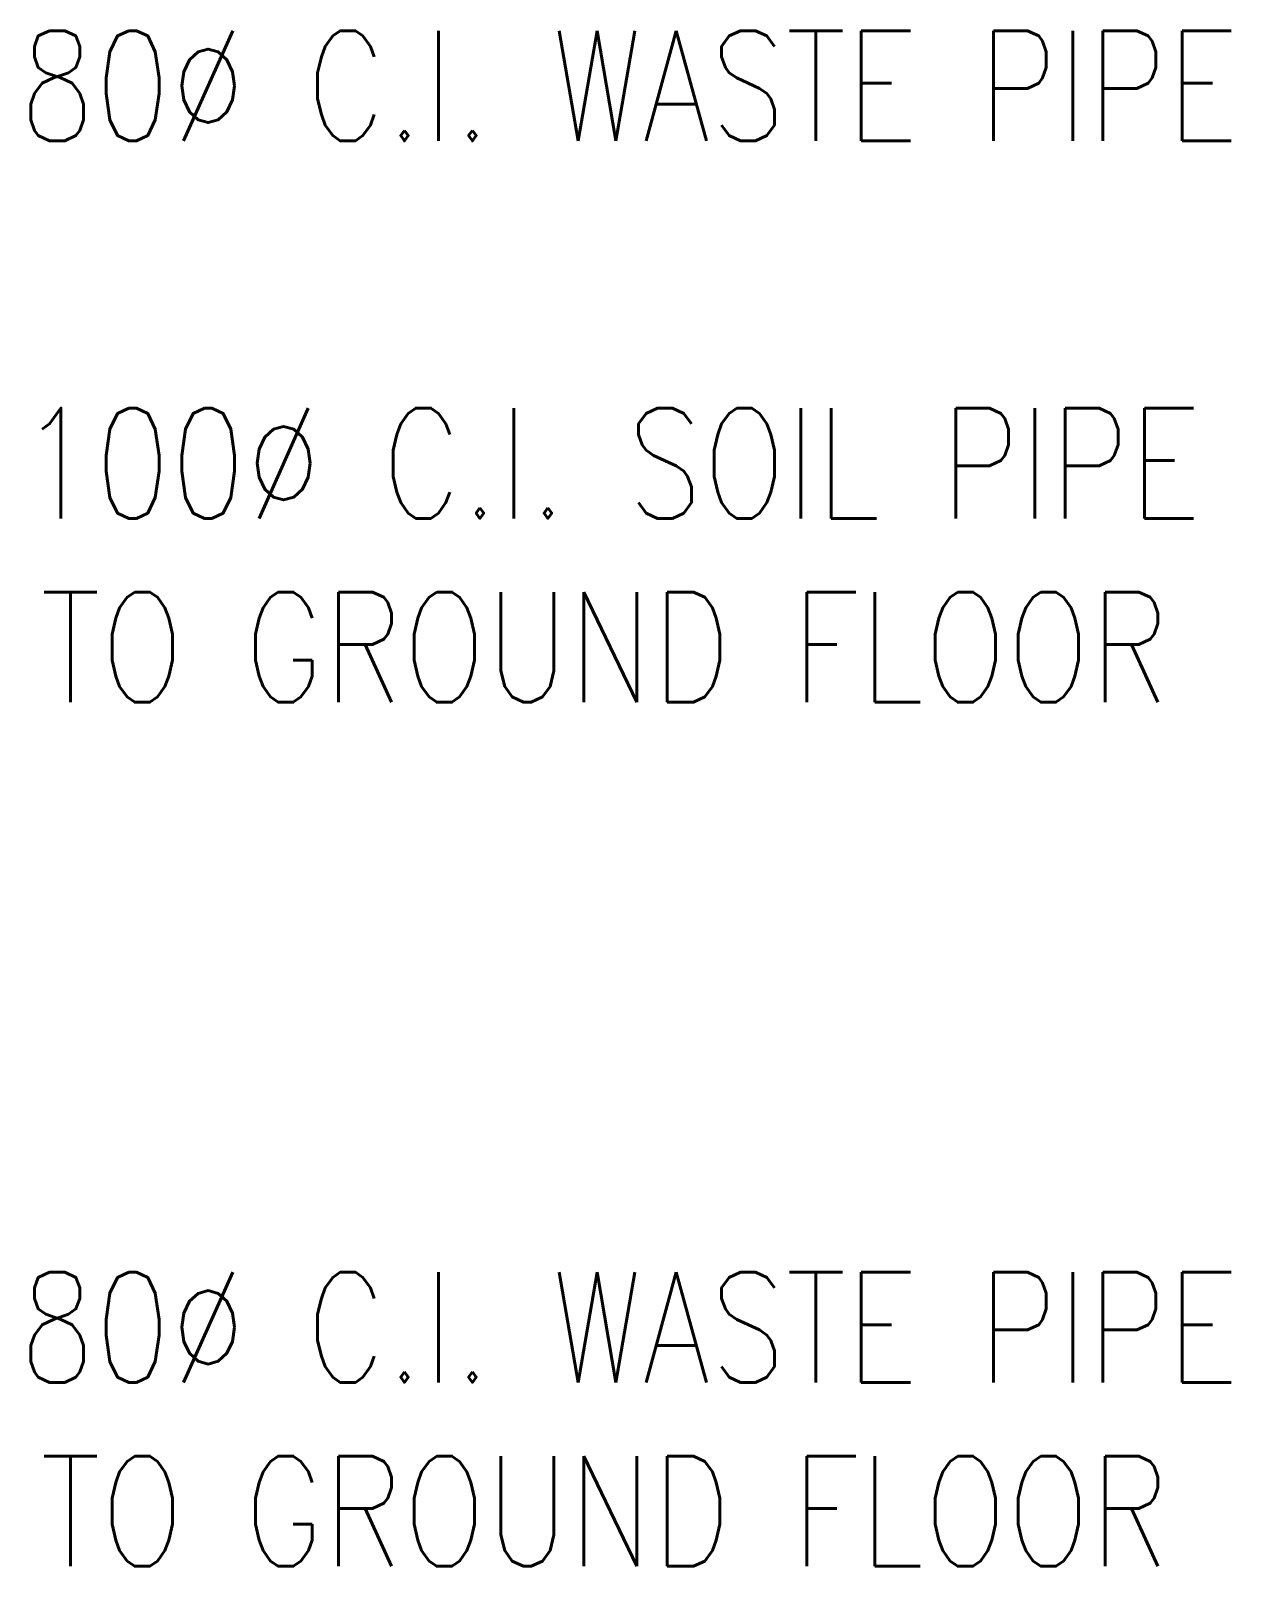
# Model space of a CAD drawing. Extents: x -437689 to -407696, y -55787 to -37037.
# Drawn here: x -422835 to -422290, y -49690 to -48993 of the extents above; entities that cross this region are included whole.
import ezdxf

# ---------------------------------------------------------------- set-up
doc = ezdxf.new("R2010")
doc.units = 0
doc.header["$LTSCALE"] = 150
doc.header["$MEASUREMENT"] = 0
doc.layers.add('TEXT', color=7, linetype='CONTINUOUS')
doc.styles.add('T', font='romans.shx', dxfattribs={"height": 450})

msp = doc.modelspace()

# ---------------------------------------------------------------- texts
at = {"layer": 'TEXT', "style": 'T', "width": 0.8}
for s, p in [('80%%c C.I. WASTE PIPE', (-422840.63, -49043.06)), ('100%%c C.I. SOIL PIPE', (-422840.63, -49214.36)), ('TO GROUND FLOOR', (-422831.11, -49297.82)), ('80%%c C.I. WASTE PIPE', (-422840.63, -49606.49)), ('TO GROUND FLOOR', (-422831.11, -49689.95))]:
    msp.add_text(s, height=50, dxfattribs=at).set_placement(p)

doc.saveas('drawing.dxf')
